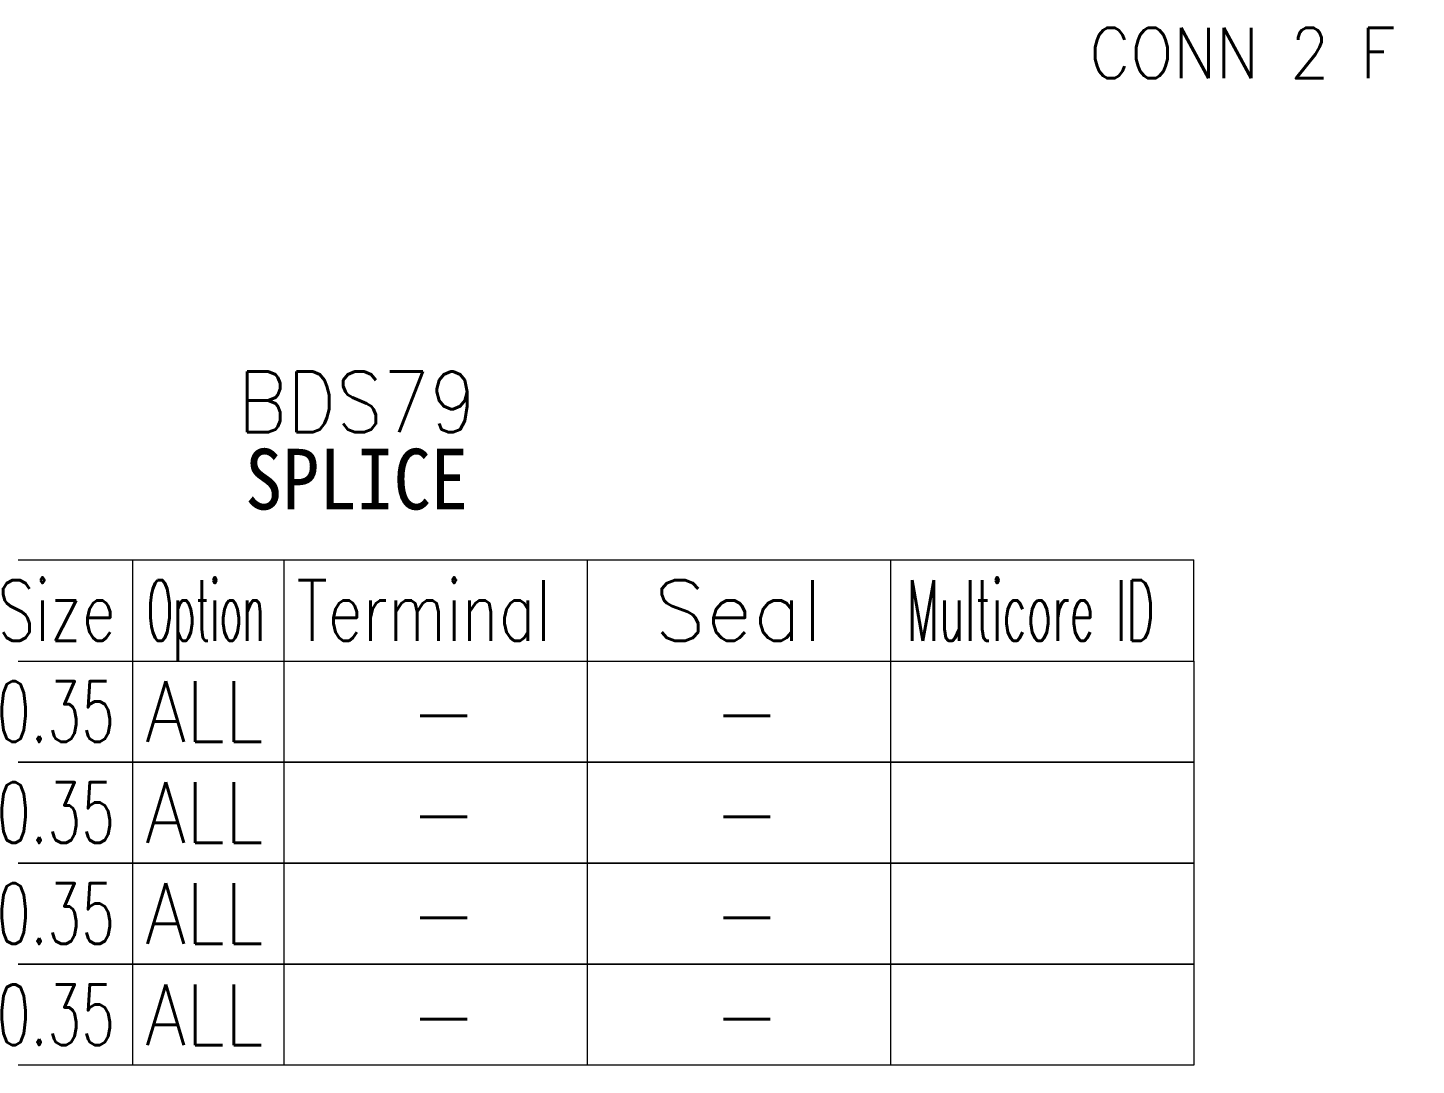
# Model space of a CAD drawing. Header units: inches. Extents: x 47316 to 59086, y 3141 to 11743.
# Drawn here: x 51312.7 to 51381.4, y 5842.5 to 5893.9 of the extents above; entities that cross this region are included whole.
import ezdxf

# ---------------------------------------------------------------- set-up
doc = ezdxf.new("R2010")
doc.units = ezdxf.units.IN
doc.header["$MEASUREMENT"] = 0
doc.styles.get("Standard").update_dxf_attribs({"font": ''})
doc.styles.get('Standard').set_extended_font_data('SimSun')

msp = doc.modelspace()

# ---------------------------------------------------------------- linework, layer by layer
at = {"color": 0, "linetype": 'Continuous', "lineweight": 15}
for p, q in [((51287.878, 5867.523), (51370.378, 5867.523)), ((51287.878, 5862.523), (51370.378, 5862.523))]:
    msp.add_line(p, q, dxfattribs=at)
at = {"color": 7, "linetype": 'Continuous', "lineweight": 15}
for p, q in [((51317.878, 5862.523), (51317.878, 5867.523)), ((51325.378, 5862.523), (51325.378, 5867.523)), ((51340.378, 5862.523), (51340.378, 5867.523)), ((51355.378, 5862.523), (51355.378, 5867.523)), ((51370.378, 5862.523), (51370.378, 5867.523))]:
    msp.add_line(p, q, dxfattribs=at)
at = {"color": 102, "linetype": 'Continuous', "lineweight": 15}
for p, q in [((51317.878, 5857.523), (51317.878, 5862.523)), ((51325.378, 5857.523), (51325.378, 5862.523)), ((51340.378, 5857.523), (51340.378, 5862.523)), ((51355.378, 5857.523), (51355.378, 5862.523)), ((51317.878, 5852.523), (51317.878, 5857.523)), ((51325.378, 5852.523), (51325.378, 5857.523)), ((51340.378, 5852.523), (51340.378, 5857.523)), ((51355.378, 5852.523), (51355.378, 5857.523)), ((51317.878, 5847.523), (51317.878, 5852.523)), ((51325.378, 5847.523), (51325.378, 5852.523)), ((51340.378, 5847.523), (51340.378, 5852.523)), ((51355.378, 5847.523), (51355.378, 5852.523)), ((51317.878, 5842.523), (51317.878, 5847.523)), ((51325.378, 5842.523), (51325.378, 5847.523)), ((51340.378, 5842.523), (51340.378, 5847.523)), ((51355.378, 5842.523), (51355.378, 5847.523))]:
    msp.add_line(p, q, dxfattribs=at)
at = {"color": 0, "linetype": 'Continuous', "lineweight": 15}
for points in [[(51287.878, 5857.523), (51287.878, 5862.523), (51370.378, 5862.523), (51370.378, 5857.523)], [(51287.878, 5852.523), (51287.878, 5857.523), (51370.378, 5857.523), (51370.378, 5852.523)], [(51287.878, 5847.523), (51287.878, 5852.523), (51370.378, 5852.523), (51370.378, 5847.523)], [(51287.878, 5842.523), (51287.878, 5847.523), (51370.378, 5847.523), (51370.378, 5842.523)]]:
    msp.add_lwpolyline(points, close=True, dxfattribs=at)

# ---------------------------------------------------------------- texts
at = {"color": 42, "linetype": 'Continuous', "lineweight": 15, "insert": (51365.214, 5893.854), "char_height": 2.5, "width": 57.10714, "attachment_point": 1}
msp.add_mtext('\\Fromans.shx;\\W0.9000000000;\\T1.0000000000;\\o\\lCONN 2 F BRN : 1 : 3TK02FBR', dxfattribs=at)
at = {"color": 6, "linetype": 'Continuous', "lineweight": 20, "char_height": 3, "attachment_point": 1}
for s, insert, width in [('\\Fromans.shx;\\W0.9000000000;\\T1.0000000000;\\o\\lBDS79', (51323.085, 5876.84), 13.11429), ('\\f黑体|b0|i0|c1|p0;\\W0.9000000000;\\T1.0000000000;\\o\\lSPLICE', (51323.44, 5873.023), 11.64944)]:
    msp.add_mtext(s, dxfattribs=dict(at, insert=insert, width=width))
at = {"color": 7, "linetype": 'Continuous', "lineweight": 15, "char_height": 3, "attachment_point": 1}
for s, insert, width in [('\\Fromans.shx;\\W0.7222222222;\\T1.0000000000;\\o\\lSize', (51311.188, 5866.523), 6.5), ('\\Fromans.shx;\\W0.4595959596;\\T1.0000000000;\\o\\lOption', (51318.575, 5866.523), 6.5), ('\\Fromans.shx;\\W0.7480916031;\\T1.0000000000;\\o\\lTerminal', (51325.985, 5866.523), 14), ('\\Fromans.shx;\\W1.0000000000;\\T1.0000000000;\\o\\lSeal', (51343.664, 5866.523), 9.28571), ('\\Fromans.shx;\\W0.5185185185;\\T1.0000000000;\\o\\lMulticore ID', (51356.174, 5866.523), 14)]:
    msp.add_mtext(s, dxfattribs=dict(at, insert=insert, width=width))
at = {"color": 21, "linetype": 'Continuous', "lineweight": 15, "char_height": 3, "attachment_point": 1}
for s, insert, width in [('\\Fromans.shx;\\W0.6500000000;\\T1.0000000000;\\o\\l0.35', (51311.157, 5861.523), 6.5), ('\\Fromans.shx;\\W1.0000000000;\\T1.0000000000;\\o\\l-', (51331.592, 5861.523), 3.71429), ('\\Fromans.shx;\\W0.6500000000;\\T1.0000000000;\\o\\l0.35', (51311.157, 5856.523), 6.5), ('\\Fromans.shx;\\W1.0000000000;\\T1.0000000000;\\o\\l-', (51331.592, 5856.523), 3.71429), ('\\Fromans.shx;\\W0.6500000000;\\T1.0000000000;\\o\\l0.35', (51311.157, 5851.523), 6.5), ('\\Fromans.shx;\\W1.0000000000;\\T1.0000000000;\\o\\l-', (51331.592, 5851.523), 3.71429), ('\\Fromans.shx;\\W0.6500000000;\\T1.0000000000;\\o\\l0.35', (51311.157, 5846.523), 6.5), ('\\Fromans.shx;\\W1.0000000000;\\T1.0000000000;\\o\\l-', (51331.592, 5846.523), 3.71429)]:
    msp.add_mtext(s, dxfattribs=dict(at, insert=insert, width=width))
at = {"color": 140, "linetype": 'Continuous', "lineweight": 15, "char_height": 3, "attachment_point": 1}
for s, insert, width in [('\\Fromans.shx;\\W0.8750000000;\\T1.0000000000;\\o\\lALL', (51318.503, 5861.523), 6.5), ('\\Fromans.shx;\\W1.0000000000;\\T1.0000000000;\\o\\l-', (51346.592, 5861.523), 3.71429), ('\\Fromans.shx;\\W0.8750000000;\\T1.0000000000;\\o\\lALL', (51318.503, 5856.523), 6.5), ('\\Fromans.shx;\\W1.0000000000;\\T1.0000000000;\\o\\l-', (51346.592, 5856.523), 3.71429), ('\\Fromans.shx;\\W0.8750000000;\\T1.0000000000;\\o\\lALL', (51318.503, 5851.523), 6.5), ('\\Fromans.shx;\\W1.0000000000;\\T1.0000000000;\\o\\l-', (51346.592, 5851.523), 3.71429), ('\\Fromans.shx;\\W0.8750000000;\\T1.0000000000;\\o\\lALL', (51318.503, 5846.523), 6.5), ('\\Fromans.shx;\\W1.0000000000;\\T1.0000000000;\\o\\l-', (51346.592, 5846.523), 3.71429)]:
    msp.add_mtext(s, dxfattribs=dict(at, insert=insert, width=width))

doc.saveas('drawing.dxf')
